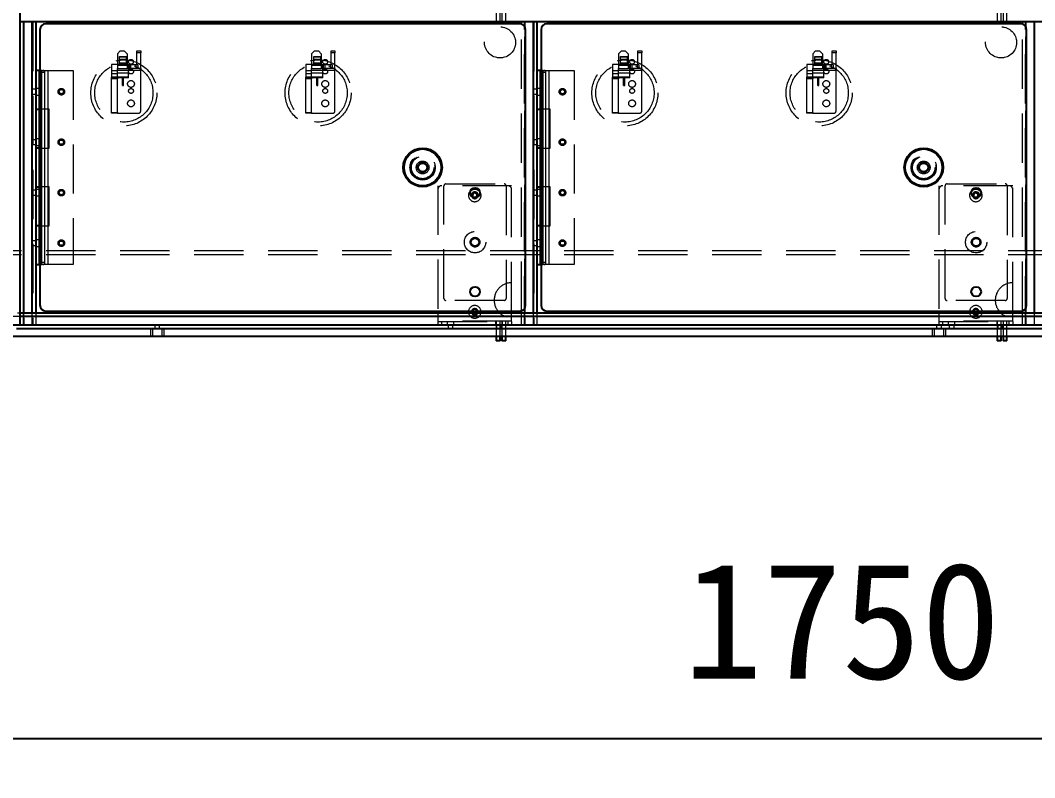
# Model space of a CAD drawing. Header units: millimetres. Extents: x 108 to 5832, y 144 to 4056.
# Drawn here: x 1470 to 1992, y 898 to 1289 of the extents above; entities that cross this region are included whole.
import ezdxf

# ---------------------------------------------------------------- set-up
doc = ezdxf.new("R2010")
doc.units = ezdxf.units.MM
doc.header["$LTSCALE"] = 20
doc.header["$PDSIZE"] = -1
doc.linetypes.add('HIDDEN', pattern=[1.905, 1.27, -0.635])
doc.dimstyles.new('ISO-25', dxfattribs={"dimtxt": 2.5, "dimasz": 2.5, "dimexe": 1.25, "dimexo": 0.625, "dimtad": 1, "dimtxsty": 'Standard', "dimcen": 2.5, "dimadec": 0, "dimazin": 0, "dimtfac": 1, "dimtmove": 0, "dimatfit": 3, "dimfxl": 0, "dimarcsym": 0})

# ---------------------------------------------------------------- blocks, each defined once
blk = doc.blocks.new('*D4')
at = {"color": 3, "lineweight": -2}
for p, q in [((1017.8, 1109.81), (1017.8, 898.44)), ((2767.8, 1105.81), (2767.8, 898.44)), ((2707.8, 918.44), (1077.8, 918.44))]:
    blk.add_line(p, q, dxfattribs=at)
at = {"color": 3}
for points in [[(1077.8, 928.44), (1077.8, 908.44), (1017.8, 918.44)], [(2707.8, 928.44), (2707.8, 908.44), (2767.8, 918.44)]]:
    blk.add_solid(points, dxfattribs=at)
at = {"layer": 'Defpoints', "color": 0}
for p in [(1017.8, 1129.81), (2767.8, 1125.81), (1017.8, 918.44)]:
    blk.add_point(p, dxfattribs=at)
at = {"color": 2, "insert": (1892.8, 978.92), "char_height": 60, "attachment_point": 5}
blk.add_mtext('1750', dxfattribs=at)

msp = doc.modelspace()

# ---------------------------------------------------------------- linework, layer by layer
at = {"color": 7, "linetype": 'Continuous', "lineweight": 25}
for p, q in [((1469.8, 1131.81), (1469.8, 1767.81)), ((2759.8, 1287.81), (1469.8, 1287.81)), ((1477.8, 1287.81), (1477.8, 1262.81)), ((1726.95, 1286.81), (1482.95, 1286.81)), ((1727.8, 1286.69), (1727.8, 1287.81)), ((1735.8, 1287.81), (1735.8, 1262.81)), ((1984.95, 1286.81), (1740.95, 1286.81)), ((1985.8, 1286.69), (1985.8, 1287.81)), ((1479.95, 1283.81), (1479.95, 1141.81)), ((1729.95, 1141.81), (1729.95, 1283.81)), ((1737.95, 1283.81), (1737.95, 1141.81)), ((1987.95, 1141.81), (1987.95, 1283.81)), ((1477.8, 1262.81), (1477.8, 1242.81)), ((1479.95, 1262.81), (1477.8, 1262.81)), ((1735.8, 1262.81), (1735.8, 1242.81)), ((1737.95, 1262.81), (1735.8, 1262.81)), ((1477.8, 1242.81), (1479.95, 1242.81)), ((1477.8, 1242.81), (1477.8, 1222.81)), ((1735.8, 1242.81), (1737.95, 1242.81)), ((1735.8, 1242.81), (1735.8, 1222.81)), ((1477.8, 1222.81), (1477.8, 1202.81)), ((1479.95, 1222.81), (1477.8, 1222.81)), ((1735.8, 1222.81), (1735.8, 1202.81)), ((1737.95, 1222.81), (1735.8, 1222.81)), ((1477.8, 1202.81), (1479.95, 1202.81)), ((1477.8, 1202.81), (1477.8, 1182.81)), ((1735.8, 1202.81), (1737.95, 1202.81)), ((1735.8, 1202.81), (1735.8, 1182.81)), ((1477.8, 1182.81), (1477.8, 1162.81)), ((1479.95, 1182.81), (1477.8, 1182.81)), ((1735.8, 1182.81), (1735.8, 1162.81)), ((1737.95, 1182.81), (1735.8, 1182.81)), ((1477.8, 1162.81), (1479.95, 1162.81)), ((1477.8, 1162.81), (1477.8, 1137.81)), ((1735.8, 1162.81), (1737.95, 1162.81)), ((1735.8, 1162.81), (1735.8, 1137.81)), ((1482.95, 1138.81), (1726.95, 1138.81)), ((1684.8, 1138.81), (1684.8, 1137.81)), ((1705.05, 1138.41), (1704.99, 1138.81)), ((1722.8, 1137.81), (1722.8, 1138.81)), ((1727.8, 1137.81), (1727.8, 1138.94)), ((1740.95, 1138.81), (1984.95, 1138.81)), ((1942.8, 1138.81), (1942.8, 1137.81)), ((1963.05, 1138.41), (1962.99, 1138.81)), ((1980.8, 1137.81), (1980.8, 1138.81)), ((1985.8, 1137.81), (1985.8, 1138.94)), ((2759.1, 1137.81), (1469.8, 1137.81)), ((1467.8, 1129.81), (2765.8, 1129.81)), ((1119.8, 1125.81), (2765.8, 1125.81)), ((1714.8, 1125.81), (1714.8, 1123.41)), ((1716.8, 1123.41), (1714.8, 1123.41)), ((1716.8, 1123.41), (1716.8, 1125.81)), ((1717.8, 1125.81), (1717.8, 1123.41)), ((1719.8, 1123.41), (1717.8, 1123.41)), ((1719.8, 1123.41), (1719.8, 1125.81)), ((1972.8, 1125.81), (1972.8, 1123.41)), ((1974.8, 1123.41), (1972.8, 1123.41)), ((1974.8, 1123.41), (1974.8, 1125.81)), ((1975.8, 1125.81), (1975.8, 1123.41)), ((1977.8, 1123.41), (1975.8, 1123.41)), ((1977.8, 1123.41), (1977.8, 1125.81))]:
    msp.add_line(p, q, dxfattribs=at)
at = {"color": 1, "linetype": 'HIDDEN', "lineweight": 18}
for p, q in [((1714.8, 1295.81), (1714.8, 1287.81)), ((1716.8, 1287.81), (1716.8, 1295.81)), ((1717.8, 1295.81), (1717.8, 1287.81)), ((1719.8, 1287.81), (1719.8, 1295.81)), ((1972.8, 1295.81), (1972.8, 1287.81)), ((1974.8, 1287.81), (1974.8, 1295.81)), ((1975.8, 1295.81), (1975.8, 1287.81)), ((1977.8, 1287.81), (1977.8, 1295.81)), ((1471.4, 1131.41), (1471.4, 1287.81)), ((1471.6, 1287.81), (1471.6, 1131.41)), ((1476, 1131.41), (1476, 1287.81)), ((1476.2, 1287.81), (1476.2, 1131.41)), ((1727.8, 1138.94), (1727.8, 1286.69)), ((1729.4, 1131.41), (1729.4, 1287.81)), ((1729.6, 1287.81), (1729.6, 1131.41)), ((1729.6, 1140.41), (1729.6, 1285.22)), ((1734, 1131.41), (1734, 1287.81)), ((1734.2, 1287.81), (1734.2, 1131.41)), ((1985.8, 1138.94), (1985.8, 1286.69)), ((1987.4, 1131.41), (1987.4, 1287.81)), ((1987.6, 1287.81), (1987.6, 1131.41)), ((1987.6, 1140.41), (1987.6, 1285.22)), ((1992, 1131.41), (1992, 1287.81)), ((1521.3, 1272.81), (1519.8, 1271.31)), ((1519.8, 1271.31), (1519.8, 1263.81)), ((1520.9, 1270.01), (1524.5, 1270.01)), ((1520.9, 1269.72), (1520.9, 1270.01)), ((1520.9, 1269.72), (1524.5, 1269.72)), ((1520.9, 1268.51), (1520.9, 1269.72)), ((1521.3, 1272.81), (1523.3, 1272.81)), ((1524.8, 1271.31), (1523.3, 1272.81)), ((1524.5, 1269.72), (1524.5, 1270.01)), ((1524.5, 1268.51), (1524.5, 1269.72)), ((1524.8, 1271.31), (1524.8, 1263.81)), ((1529.8, 1271.81), (1529.8, 1272.81)), ((1529.8, 1272.81), (1531.8, 1272.81)), ((1531.8, 1271.81), (1529.8, 1271.81)), ((1529.8, 1265.81), (1529.8, 1271.81)), ((1531.8, 1272.81), (1531.8, 1271.81)), ((1531.8, 1263.81), (1531.8, 1271.81)), ((1621.3, 1272.81), (1619.8, 1271.31)), ((1619.8, 1271.31), (1619.8, 1263.81)), ((1620.9, 1270.01), (1624.5, 1270.01)), ((1620.9, 1269.72), (1620.9, 1270.01)), ((1620.9, 1269.72), (1624.5, 1269.72)), ((1620.9, 1268.51), (1620.9, 1269.72)), ((1621.3, 1272.81), (1623.3, 1272.81)), ((1624.8, 1271.31), (1623.3, 1272.81)), ((1624.5, 1269.72), (1624.5, 1270.01)), ((1624.5, 1268.51), (1624.5, 1269.72)), ((1624.8, 1271.31), (1624.8, 1263.81)), ((1629.8, 1271.81), (1629.8, 1272.81)), ((1629.8, 1272.81), (1631.8, 1272.81)), ((1631.8, 1271.81), (1629.8, 1271.81)), ((1629.8, 1265.81), (1629.8, 1271.81)), ((1631.8, 1272.81), (1631.8, 1271.81)), ((1631.8, 1263.81), (1631.8, 1271.81)), ((1779.3, 1272.81), (1777.8, 1271.31)), ((1777.8, 1271.31), (1777.8, 1263.81)), ((1778.9, 1270.01), (1782.5, 1270.01)), ((1778.9, 1269.72), (1778.9, 1270.01)), ((1778.9, 1269.72), (1782.5, 1269.72)), ((1778.9, 1268.51), (1778.9, 1269.72)), ((1779.3, 1272.81), (1781.3, 1272.81)), ((1782.8, 1271.31), (1781.3, 1272.81)), ((1782.5, 1269.72), (1782.5, 1270.01)), ((1782.5, 1268.51), (1782.5, 1269.72)), ((1782.8, 1271.31), (1782.8, 1263.81)), ((1787.8, 1271.81), (1787.8, 1272.81)), ((1787.8, 1272.81), (1789.8, 1272.81)), ((1787.8, 1265.81), (1787.8, 1271.81)), ((1789.8, 1271.81), (1787.8, 1271.81)), ((1789.8, 1272.81), (1789.8, 1271.81)), ((1789.8, 1263.81), (1789.8, 1271.81)), ((1879.3, 1272.81), (1877.8, 1271.31)), ((1877.8, 1271.31), (1877.8, 1263.81)), ((1878.9, 1270.01), (1882.5, 1270.01)), ((1878.9, 1269.72), (1878.9, 1270.01)), ((1878.9, 1269.72), (1882.5, 1269.72)), ((1878.9, 1268.51), (1878.9, 1269.72)), ((1879.3, 1272.81), (1881.3, 1272.81)), ((1882.8, 1271.31), (1881.3, 1272.81)), ((1882.5, 1269.72), (1882.5, 1270.01)), ((1882.5, 1268.51), (1882.5, 1269.72)), ((1882.8, 1271.31), (1882.8, 1263.81)), ((1887.8, 1271.81), (1887.8, 1272.81)), ((1887.8, 1272.81), (1889.8, 1272.81)), ((1887.8, 1265.81), (1887.8, 1271.81)), ((1889.8, 1271.81), (1887.8, 1271.81)), ((1889.8, 1272.81), (1889.8, 1271.81)), ((1889.8, 1263.81), (1889.8, 1271.81)), ((1516.8, 1265.81), (1516.8, 1259.28)), ((1519.8, 1265.81), (1516.8, 1265.81)), ((1524.8, 1265.81), (1519.8, 1265.81)), ((1519.8, 1265.51), (1525.6, 1265.51)), ((1520.9, 1268.51), (1524.5, 1268.51)), ((1520.9, 1268.22), (1520.9, 1268.51)), ((1520.9, 1268.22), (1524.5, 1268.22)), ((1520.9, 1265.75), (1520.9, 1268.22)), ((1524.5, 1266.51), (1520.9, 1266.51)), ((1520.9, 1266.01), (1524.5, 1266.01)), ((1520.9, 1265.75), (1524.5, 1265.75)), ((1520.9, 1265.51), (1520.9, 1265.75)), ((1524.5, 1268.22), (1524.5, 1268.51)), ((1524.5, 1265.75), (1524.5, 1268.22)), ((1524.5, 1265.51), (1524.5, 1265.75)), ((1524.8, 1265.81), (1524.97, 1265.81)), ((1524.97, 1265.81), (1524.97, 1263.81)), ((1524.97, 1265.81), (1529.51, 1265.81)), ((1525.6, 1259.51), (1525.6, 1265.51)), ((1525.8, 1265.81), (1525.8, 1263.81)), ((1526.8, 1263.81), (1526.8, 1265.81)), ((1529.51, 1263.81), (1529.51, 1265.81)), ((1529.51, 1265.81), (1530.34, 1265.81)), ((1530.34, 1265.81), (1530.34, 1263.81)), ((1616.8, 1265.81), (1616.8, 1259.28)), ((1619.8, 1265.81), (1616.8, 1265.81)), ((1624.8, 1265.81), (1619.8, 1265.81)), ((1619.8, 1265.51), (1625.6, 1265.51)), ((1620.9, 1268.22), (1620.9, 1268.51)), ((1620.9, 1268.51), (1624.5, 1268.51)), ((1620.9, 1268.22), (1624.5, 1268.22)), ((1620.9, 1265.75), (1620.9, 1268.22)), ((1624.5, 1266.51), (1620.9, 1266.51)), ((1620.9, 1266.01), (1624.5, 1266.01)), ((1620.9, 1265.75), (1624.5, 1265.75)), ((1620.9, 1265.51), (1620.9, 1265.75)), ((1624.5, 1268.22), (1624.5, 1268.51)), ((1624.5, 1265.75), (1624.5, 1268.22)), ((1624.5, 1265.51), (1624.5, 1265.75)), ((1624.8, 1265.81), (1624.97, 1265.81)), ((1624.97, 1265.81), (1624.97, 1263.81)), ((1624.97, 1265.81), (1629.51, 1265.81)), ((1625.6, 1259.51), (1625.6, 1265.51)), ((1625.8, 1265.81), (1625.8, 1263.81)), ((1626.8, 1263.81), (1626.8, 1265.81)), ((1629.51, 1263.81), (1629.51, 1265.81)), ((1629.51, 1265.81), (1630.34, 1265.81)), ((1630.34, 1265.81), (1630.34, 1263.81)), ((1774.8, 1265.81), (1774.8, 1259.28)), ((1777.8, 1265.81), (1774.8, 1265.81)), ((1782.8, 1265.81), (1777.8, 1265.81)), ((1777.8, 1265.51), (1783.6, 1265.51)), ((1778.9, 1268.22), (1778.9, 1268.51)), ((1778.9, 1268.51), (1782.5, 1268.51)), ((1778.9, 1268.22), (1782.5, 1268.22)), ((1778.9, 1265.75), (1778.9, 1268.22)), ((1782.5, 1266.51), (1778.9, 1266.51)), ((1778.9, 1266.01), (1782.5, 1266.01)), ((1778.9, 1265.75), (1782.5, 1265.75)), ((1778.9, 1265.51), (1778.9, 1265.75)), ((1782.5, 1268.22), (1782.5, 1268.51)), ((1782.5, 1265.75), (1782.5, 1268.22)), ((1782.5, 1265.51), (1782.5, 1265.75)), ((1782.8, 1265.81), (1782.97, 1265.81)), ((1782.97, 1265.81), (1782.97, 1263.81)), ((1782.97, 1265.81), (1787.51, 1265.81)), ((1783.6, 1259.51), (1783.6, 1265.51)), ((1783.8, 1265.81), (1783.8, 1263.81)), ((1784.8, 1263.81), (1784.8, 1265.81)), ((1787.51, 1263.81), (1787.51, 1265.81)), ((1787.51, 1265.81), (1788.34, 1265.81)), ((1788.34, 1265.81), (1788.34, 1263.81)), ((1874.8, 1265.81), (1874.8, 1259.28)), ((1877.8, 1265.81), (1874.8, 1265.81)), ((1882.8, 1265.81), (1877.8, 1265.81)), ((1877.8, 1265.51), (1883.6, 1265.51)), ((1878.9, 1268.51), (1882.5, 1268.51)), ((1878.9, 1268.22), (1878.9, 1268.51)), ((1878.9, 1268.22), (1882.5, 1268.22)), ((1878.9, 1265.75), (1878.9, 1268.22)), ((1882.5, 1266.51), (1878.9, 1266.51)), ((1878.9, 1266.01), (1882.5, 1266.01)), ((1878.9, 1265.75), (1882.5, 1265.75)), ((1878.9, 1265.51), (1878.9, 1265.75)), ((1882.5, 1268.22), (1882.5, 1268.51)), ((1882.5, 1265.75), (1882.5, 1268.22)), ((1882.5, 1265.51), (1882.5, 1265.75)), ((1882.8, 1265.81), (1882.97, 1265.81)), ((1882.97, 1265.81), (1882.97, 1263.81)), ((1882.97, 1265.81), (1887.51, 1265.81)), ((1883.6, 1259.51), (1883.6, 1265.51)), ((1883.8, 1265.81), (1883.8, 1263.81)), ((1884.8, 1263.81), (1884.8, 1265.81)), ((1887.51, 1263.81), (1887.51, 1265.81)), ((1887.51, 1265.81), (1888.34, 1265.81)), ((1888.34, 1265.81), (1888.34, 1263.81)), ((1479.3, 1262.81), (1479.3, 1242.81)), ((1479.45, 1262.81), (1479.45, 1242.81)), ((1479.45, 1261.81), (1482.45, 1261.81)), ((1479.45, 1261.81), (1479.45, 1163.81)), ((1480.95, 1262.81), (1479.95, 1262.81)), ((1480.95, 1242.81), (1480.95, 1262.81)), ((1480.95, 1262.81), (1496.95, 1262.81)), ((1482.45, 1242.81), (1482.45, 1262.81)), ((1482.45, 1163.81), (1482.45, 1261.81)), ((1484.1, 1242.81), (1484.1, 1262.81)), ((1496.95, 1262.81), (1496.95, 1162.81)), ((1516.8, 1262.81), (1519.8, 1262.81)), ((1519.8, 1261.11), (1516.8, 1261.11)), ((1516.8, 1259.51), (1519.8, 1259.51)), ((1516.8, 1259.28), (1519.8, 1259.28)), ((1516.8, 1258.51), (1516.8, 1259.28)), ((1519.8, 1263.81), (1524.8, 1263.81)), ((1519.8, 1259.28), (1519.8, 1263.81)), ((1531.8, 1262.81), (1519.8, 1262.81)), ((1525.6, 1261.36), (1519.8, 1261.36)), ((1519.8, 1259.51), (1525.6, 1259.51)), ((1519.8, 1259.28), (1519.8, 1258.51)), ((1519.8, 1259.26), (1525.6, 1259.26)), ((1525.6, 1259.01), (1519.8, 1259.01)), ((1522.4, 1255.01), (1522.4, 1259.51)), ((1523, 1255.01), (1523, 1259.51)), ((1524.97, 1263.81), (1524.8, 1263.81)), ((1529.51, 1263.81), (1524.97, 1263.81)), ((1525.6, 1259.01), (1525.6, 1259.51)), ((1530.34, 1263.81), (1529.51, 1263.81)), ((1531.8, 1263.81), (1530.34, 1263.81)), ((1531.8, 1263.81), (1531.8, 1262.81)), ((1531.8, 1241.81), (1531.8, 1262.81)), ((1616.8, 1262.81), (1619.8, 1262.81)), ((1619.8, 1261.11), (1616.8, 1261.11)), ((1616.8, 1259.51), (1619.8, 1259.51)), ((1616.8, 1259.28), (1619.8, 1259.28)), ((1616.8, 1258.51), (1616.8, 1259.28)), ((1619.8, 1263.81), (1624.8, 1263.81)), ((1619.8, 1259.28), (1619.8, 1263.81)), ((1631.8, 1262.81), (1619.8, 1262.81)), ((1625.6, 1261.36), (1619.8, 1261.36)), ((1619.8, 1259.51), (1625.6, 1259.51)), ((1619.8, 1259.28), (1619.8, 1258.51)), ((1619.8, 1259.26), (1625.6, 1259.26)), ((1625.6, 1259.01), (1619.8, 1259.01)), ((1622.4, 1255.01), (1622.4, 1259.51)), ((1623, 1255.01), (1623, 1259.51)), ((1624.97, 1263.81), (1624.8, 1263.81)), ((1629.51, 1263.81), (1624.97, 1263.81)), ((1625.6, 1259.01), (1625.6, 1259.51)), ((1630.34, 1263.81), (1629.51, 1263.81)), ((1631.8, 1263.81), (1630.34, 1263.81)), ((1631.8, 1263.81), (1631.8, 1262.81)), ((1631.8, 1241.81), (1631.8, 1262.81)), ((1737.3, 1262.81), (1737.3, 1242.81)), ((1737.45, 1262.81), (1737.45, 1242.81)), ((1737.45, 1261.81), (1740.45, 1261.81)), ((1737.45, 1261.81), (1737.45, 1163.81)), ((1738.95, 1262.81), (1737.95, 1262.81)), ((1738.95, 1242.81), (1738.95, 1262.81)), ((1738.95, 1262.81), (1754.95, 1262.81)), ((1740.45, 1242.81), (1740.45, 1262.81)), ((1740.45, 1163.81), (1740.45, 1261.81)), ((1742.1, 1242.81), (1742.1, 1262.81)), ((1754.95, 1262.81), (1754.95, 1162.81)), ((1774.8, 1262.81), (1777.8, 1262.81)), ((1777.8, 1261.11), (1774.8, 1261.11)), ((1774.8, 1259.51), (1777.8, 1259.51)), ((1774.8, 1259.28), (1777.8, 1259.28)), ((1774.8, 1258.51), (1774.8, 1259.28)), ((1777.8, 1263.81), (1782.8, 1263.81)), ((1777.8, 1259.28), (1777.8, 1263.81)), ((1789.8, 1262.81), (1777.8, 1262.81)), ((1783.6, 1261.36), (1777.8, 1261.36)), ((1777.8, 1259.51), (1783.6, 1259.51)), ((1777.8, 1259.28), (1777.8, 1258.51)), ((1777.8, 1259.26), (1783.6, 1259.26)), ((1783.6, 1259.01), (1777.8, 1259.01)), ((1780.4, 1255.01), (1780.4, 1259.51)), ((1781, 1255.01), (1781, 1259.51)), ((1782.97, 1263.81), (1782.8, 1263.81)), ((1787.51, 1263.81), (1782.97, 1263.81)), ((1783.6, 1259.01), (1783.6, 1259.51)), ((1788.34, 1263.81), (1787.51, 1263.81)), ((1789.8, 1263.81), (1788.34, 1263.81)), ((1789.8, 1263.81), (1789.8, 1262.81)), ((1789.8, 1241.81), (1789.8, 1262.81)), ((1874.8, 1262.81), (1877.8, 1262.81)), ((1877.8, 1261.11), (1874.8, 1261.11)), ((1874.8, 1259.51), (1877.8, 1259.51)), ((1874.8, 1259.28), (1877.8, 1259.28)), ((1874.8, 1258.51), (1874.8, 1259.28)), ((1877.8, 1263.81), (1882.8, 1263.81)), ((1877.8, 1259.28), (1877.8, 1263.81)), ((1889.8, 1262.81), (1877.8, 1262.81)), ((1883.6, 1261.36), (1877.8, 1261.36)), ((1877.8, 1259.51), (1883.6, 1259.51)), ((1877.8, 1259.28), (1877.8, 1258.51)), ((1877.8, 1259.26), (1883.6, 1259.26)), ((1883.6, 1259.01), (1877.8, 1259.01)), ((1880.4, 1255.01), (1880.4, 1259.51)), ((1881, 1255.01), (1881, 1259.51)), ((1882.97, 1263.81), (1882.8, 1263.81)), ((1887.51, 1263.81), (1882.97, 1263.81)), ((1883.6, 1259.01), (1883.6, 1259.51)), ((1888.34, 1263.81), (1887.51, 1263.81)), ((1889.8, 1263.81), (1888.34, 1263.81)), ((1889.8, 1263.81), (1889.8, 1262.81)), ((1889.8, 1241.81), (1889.8, 1262.81)), ((1519.8, 1258.51), (1516.8, 1258.51)), ((1516.8, 1241.05), (1516.8, 1258.51)), ((1519.8, 1241.05), (1519.8, 1258.51)), ((1522.4, 1255.01), (1523, 1255.01)), ((1619.8, 1258.51), (1616.8, 1258.51)), ((1616.8, 1241.05), (1616.8, 1258.51)), ((1619.8, 1241.05), (1619.8, 1258.51)), ((1622.4, 1255.01), (1623, 1255.01)), ((1777.8, 1258.51), (1774.8, 1258.51)), ((1774.8, 1241.05), (1774.8, 1258.51)), ((1777.8, 1241.05), (1777.8, 1258.51)), ((1780.4, 1255.01), (1781, 1255.01)), ((1877.8, 1258.51), (1874.8, 1258.51)), ((1874.8, 1241.05), (1874.8, 1258.51)), ((1877.8, 1241.05), (1877.8, 1258.51)), ((1880.4, 1255.01), (1881, 1255.01)), ((1477.8, 1253.06), (1476.2, 1253.06)), ((1476.2, 1250.56), (1477.8, 1250.56)), ((1479.3, 1253.51), (1477.8, 1253.51)), ((1477.8, 1250.11), (1479.3, 1250.11)), ((1735.8, 1253.06), (1734.2, 1253.06)), ((1734.2, 1250.56), (1735.8, 1250.56)), ((1737.3, 1253.51), (1735.8, 1253.51)), ((1735.8, 1250.11), (1737.3, 1250.11)), ((1479.3, 1242.81), (1479.3, 1222.81)), ((1479.45, 1242.81), (1479.45, 1222.81)), ((1479.95, 1242.81), (1480.95, 1242.81)), ((1484.6, 1242.81), (1480.95, 1242.81)), ((1480.95, 1222.81), (1480.95, 1242.81)), ((1482.45, 1222.81), (1482.45, 1242.81)), ((1484.1, 1222.81), (1484.1, 1242.81)), ((1484.6, 1222.81), (1484.6, 1242.81)), ((1516.8, 1241.05), (1519.8, 1241.05)), ((1516.8, 1240.81), (1516.8, 1241.05)), ((1519.8, 1240.81), (1516.8, 1240.81)), ((1519.8, 1241.05), (1519.8, 1240.81)), ((1519.8, 1240.81), (1530.8, 1240.81)), ((1616.8, 1241.05), (1619.8, 1241.05)), ((1616.8, 1240.81), (1616.8, 1241.05)), ((1619.8, 1240.81), (1616.8, 1240.81)), ((1619.8, 1241.05), (1619.8, 1240.81)), ((1619.8, 1240.81), (1630.8, 1240.81)), ((1737.3, 1242.81), (1737.3, 1222.81)), ((1737.45, 1242.81), (1737.45, 1222.81)), ((1737.95, 1242.81), (1738.95, 1242.81)), ((1742.6, 1242.81), (1738.95, 1242.81)), ((1738.95, 1222.81), (1738.95, 1242.81)), ((1740.45, 1222.81), (1740.45, 1242.81)), ((1742.1, 1222.81), (1742.1, 1242.81)), ((1742.6, 1222.81), (1742.6, 1242.81)), ((1774.8, 1241.05), (1777.8, 1241.05)), ((1774.8, 1240.81), (1774.8, 1241.05)), ((1777.8, 1240.81), (1774.8, 1240.81)), ((1777.8, 1241.05), (1777.8, 1240.81)), ((1777.8, 1240.81), (1788.8, 1240.81)), ((1874.8, 1241.05), (1877.8, 1241.05)), ((1874.8, 1240.81), (1874.8, 1241.05)), ((1877.8, 1240.81), (1874.8, 1240.81)), ((1877.8, 1241.05), (1877.8, 1240.81)), ((1877.8, 1240.81), (1888.8, 1240.81)), ((1479.3, 1227.51), (1477.8, 1227.51)), ((1737.3, 1227.51), (1735.8, 1227.51)), ((1477.8, 1227.06), (1476.2, 1227.06)), ((1476.2, 1224.56), (1477.8, 1224.56)), ((1477.8, 1224.11), (1479.3, 1224.11)), ((1479.3, 1222.81), (1479.3, 1202.81)), ((1479.45, 1222.81), (1479.45, 1202.81)), ((1480.95, 1222.81), (1479.95, 1222.81)), ((1480.95, 1202.81), (1480.95, 1222.81)), ((1480.95, 1222.81), (1484.6, 1222.81)), ((1482.45, 1202.81), (1482.45, 1222.81)), ((1484.1, 1202.81), (1484.1, 1222.81)), ((1735.8, 1227.06), (1734.2, 1227.06)), ((1734.2, 1224.56), (1735.8, 1224.56)), ((1735.8, 1224.11), (1737.3, 1224.11)), ((1737.3, 1222.81), (1737.3, 1202.81)), ((1737.45, 1222.81), (1737.45, 1202.81)), ((1738.95, 1222.81), (1737.95, 1222.81)), ((1738.95, 1202.81), (1738.95, 1222.81)), ((1738.95, 1222.81), (1742.6, 1222.81)), ((1740.45, 1202.81), (1740.45, 1222.81)), ((1742.1, 1202.81), (1742.1, 1222.81)), ((1479.3, 1201.51), (1477.8, 1201.51)), ((1479.3, 1202.81), (1479.3, 1182.81)), ((1479.45, 1202.81), (1479.45, 1182.81)), ((1479.95, 1202.81), (1480.95, 1202.81)), ((1484.6, 1202.81), (1480.95, 1202.81)), ((1480.95, 1182.81), (1480.95, 1202.81)), ((1482.45, 1182.81), (1482.45, 1202.81)), ((1484.1, 1182.81), (1484.1, 1202.81)), ((1484.6, 1182.81), (1484.6, 1202.81)), ((1684.8, 1203.41), (1684.8, 1138.81)), ((1722.8, 1203.41), (1684.8, 1203.41)), ((1687.95, 1145.31), (1687.95, 1203.31)), ((1688.95, 1204.31), (1718.95, 1204.31)), ((1719.95, 1203.31), (1719.95, 1145.31)), ((1722.8, 1138.81), (1722.8, 1203.41)), ((1737.3, 1201.51), (1735.8, 1201.51)), ((1737.3, 1202.81), (1737.3, 1182.81)), ((1737.45, 1202.81), (1737.45, 1182.81)), ((1737.95, 1202.81), (1738.95, 1202.81)), ((1742.6, 1202.81), (1738.95, 1202.81)), ((1738.95, 1182.81), (1738.95, 1202.81)), ((1740.45, 1182.81), (1740.45, 1202.81)), ((1742.1, 1182.81), (1742.1, 1202.81)), ((1742.6, 1182.81), (1742.6, 1202.81)), ((1942.8, 1203.41), (1942.8, 1138.81)), ((1980.8, 1203.41), (1942.8, 1203.41)), ((1945.95, 1145.31), (1945.95, 1203.31)), ((1946.95, 1204.31), (1976.95, 1204.31)), ((1977.95, 1203.31), (1977.95, 1145.31)), ((1980.8, 1138.81), (1980.8, 1203.41)), ((1477.8, 1201.06), (1476.2, 1201.06)), ((1476.2, 1198.56), (1477.8, 1198.56)), ((1477.8, 1198.11), (1479.3, 1198.11)), ((1735.8, 1201.06), (1734.2, 1201.06)), ((1734.2, 1198.56), (1735.8, 1198.56)), ((1735.8, 1198.11), (1737.3, 1198.11)), ((1479.3, 1182.81), (1479.3, 1162.81)), ((1479.45, 1182.81), (1479.45, 1162.81)), ((1480.95, 1182.81), (1479.95, 1182.81)), ((1480.95, 1162.81), (1480.95, 1182.81)), ((1480.95, 1182.81), (1484.6, 1182.81)), ((1482.45, 1162.81), (1482.45, 1182.81)), ((1484.1, 1162.81), (1484.1, 1182.81)), ((1737.3, 1182.81), (1737.3, 1162.81)), ((1737.45, 1182.81), (1737.45, 1162.81)), ((1738.95, 1182.81), (1737.95, 1182.81)), ((1738.95, 1162.81), (1738.95, 1182.81)), ((1738.95, 1182.81), (1742.6, 1182.81)), ((1740.45, 1162.81), (1740.45, 1182.81)), ((1742.1, 1162.81), (1742.1, 1182.81)), ((1479.3, 1175.51), (1477.8, 1175.51)), ((1737.3, 1175.51), (1735.8, 1175.51)), ((1477.8, 1175.06), (1476.2, 1175.06)), ((1476.2, 1172.56), (1477.8, 1172.56)), ((1477.8, 1172.11), (1479.3, 1172.11)), ((1735.8, 1175.06), (1734.2, 1175.06)), ((1734.2, 1172.56), (1735.8, 1172.56)), ((1735.8, 1172.11), (1737.3, 1172.11)), ((2727.8, 1169.81), (1057.8, 1169.81)), ((2727.8, 1167.81), (1057.8, 1167.81)), ((1482.45, 1163.81), (1479.45, 1163.81)), ((1479.95, 1162.81), (1480.95, 1162.81)), ((1496.95, 1162.81), (1480.95, 1162.81)), ((1740.45, 1163.81), (1737.45, 1163.81)), ((1737.95, 1162.81), (1738.95, 1162.81)), ((1754.95, 1162.81), (1738.95, 1162.81)), ((1718.95, 1144.31), (1688.95, 1144.31)), ((1976.95, 1144.31), (1946.95, 1144.31)), ((1126.51, 1136.21), (2759.1, 1136.21)), ((2759.1, 1136.01), (1126.51, 1136.01)), ((1469.8, 1136.01), (1126.51, 1136.01)), ((1469.8, 1137.81), (1468.4, 1137.81)), ((1471.6, 1131.41), (1471.6, 1137.81)), ((1476, 1131.41), (1476, 1137.81)), ((1477.8, 1137.81), (1477.8, 1131.41)), ((1684.8, 1137.81), (1684.8, 1133.41)), ((1722.8, 1133.61), (1684.8, 1133.61)), ((1684.8, 1133.41), (1722.8, 1133.41)), ((1684.8, 1133.41), (1684.8, 1131.41)), ((1686.8, 1131.41), (1686.8, 1133.41)), ((1689.55, 1133.41), (1689.55, 1131.41)), ((1693.05, 1131.41), (1693.05, 1133.41)), ((1714.55, 1133.41), (1714.55, 1131.41)), ((1714.8, 1133.41), (1714.8, 1125.81)), ((1716.8, 1125.81), (1716.8, 1133.41)), ((1717.8, 1133.41), (1717.8, 1125.81)), ((1718.05, 1131.41), (1718.05, 1133.41)), ((1719.8, 1125.81), (1719.8, 1133.41)), ((1720.8, 1133.41), (1720.8, 1131.41)), ((1722.8, 1133.41), (1722.8, 1137.81)), ((1722.8, 1133.41), (1722.8, 1131.41)), ((1727.8, 1131.41), (1727.8, 1137.81)), ((1729.6, 1131.41), (1729.6, 1137.81)), ((1734, 1131.41), (1734, 1137.81)), ((1735.8, 1137.81), (1735.8, 1131.41)), ((1942.8, 1137.81), (1942.8, 1133.41)), ((1980.8, 1133.61), (1942.8, 1133.61)), ((1942.8, 1133.41), (1980.8, 1133.41)), ((1942.8, 1133.41), (1942.8, 1131.41)), ((1944.8, 1131.41), (1944.8, 1133.41)), ((1947.55, 1133.41), (1947.55, 1131.41)), ((1951.05, 1131.41), (1951.05, 1133.41)), ((1972.55, 1133.41), (1972.55, 1131.41)), ((1972.8, 1133.41), (1972.8, 1125.81)), ((1974.8, 1125.81), (1974.8, 1133.41)), ((1975.8, 1133.41), (1975.8, 1125.81)), ((1976.05, 1131.41), (1976.05, 1133.41)), ((1977.8, 1125.81), (1977.8, 1133.41)), ((1978.8, 1133.41), (1978.8, 1131.41)), ((1980.8, 1133.41), (1980.8, 1137.81)), ((1980.8, 1133.41), (1980.8, 1131.41)), ((1985.8, 1131.41), (1985.8, 1137.81)), ((1987.6, 1131.41), (1987.6, 1137.81)), ((1992, 1131.41), (1992, 1137.81)), ((2727.8, 1131.81), (1057.8, 1131.81)), ((2766, 1131.61), (1119.6, 1131.61)), ((2765.5, 1131.41), (1120.11, 1131.41)), ((1120.31, 1131.61), (2765.3, 1131.61)), ((1469.8, 1131.41), (1469.8, 1131.81)), ((1536.8, 1129.81), (1536.8, 1125.81)), ((1537.8, 1129.81), (1537.8, 1125.81)), ((1539.05, 1131.41), (1539.05, 1129.81)), ((1541.55, 1129.81), (1541.55, 1131.41)), ((1542.8, 1125.81), (1542.8, 1129.81)), ((1543.8, 1125.81), (1543.8, 1129.81)), ((1690.05, 1131.41), (1690.05, 1129.81)), ((1692.55, 1129.81), (1692.55, 1131.41)), ((1715.05, 1131.41), (1715.05, 1129.81)), ((1717.55, 1129.81), (1717.55, 1131.41)), ((1939.3, 1129.81), (1939.3, 1125.81)), ((1940.3, 1129.81), (1940.3, 1125.81)), ((1941.55, 1131.41), (1941.55, 1129.81)), ((1944.05, 1129.81), (1944.05, 1131.41)), ((1945.3, 1125.81), (1945.3, 1129.81)), ((1946.3, 1125.81), (1946.3, 1129.81)), ((1948.05, 1131.41), (1948.05, 1129.81)), ((1950.55, 1129.81), (1950.55, 1131.41)), ((1973.05, 1131.41), (1973.05, 1129.81)), ((1975.55, 1129.81), (1975.55, 1131.41))]:
    msp.add_line(p, q, dxfattribs=at)
at = {"color": 8, "linetype": 'Continuous', "lineweight": 25}
for p, q in [((1471.6, 1137.81), (1471.6, 1287.81)), ((1476, 1137.81), (1476, 1287.81)), ((1729.6, 1285.22), (1729.6, 1287.81)), ((1734, 1137.81), (1734, 1287.81)), ((1987.6, 1285.22), (1987.6, 1287.81)), ((1992, 1137.81), (1992, 1287.81)), ((1729.6, 1137.81), (1729.6, 1140.41)), ((1987.6, 1137.81), (1987.6, 1140.41)), ((2759.1, 1136.01), (1469.8, 1136.01)), ((2765.3, 1131.61), (1469.79, 1131.61))]:
    msp.add_line(p, q, dxfattribs=at)
at = {"color": 7, "linetype": 'Continuous', "lineweight": 25, "flags": 128}
for points in [[(1700.58, 1138.81), (1700.56, 1138.68), (1700.61, 1137.81)], [(1702.15, 1138.81), (1702.1, 1138.41), (1702.21, 1137.81)], [(1705.39, 1137.81), (1705.5, 1138.41), (1705.45, 1138.81)], [(1707, 1137.81), (1707.04, 1138.68), (1707.03, 1138.81)], [(1958.58, 1138.81), (1958.56, 1138.68), (1958.61, 1137.81)], [(1960.15, 1138.81), (1960.1, 1138.41), (1960.21, 1137.81)], [(1963.39, 1137.81), (1963.5, 1138.41), (1963.45, 1138.81)], [(1965, 1137.81), (1965.04, 1138.68), (1965.03, 1138.81)], [(1704.9, 1137.81), (1704.96, 1137.94), (1705.05, 1138.41)], [(1962.9, 1137.81), (1962.96, 1137.94), (1963.05, 1138.41)]]:
    msp.add_lwpolyline(points, dxfattribs=at)
at = {"color": 1, "linetype": 'HIDDEN', "lineweight": 18}
for centre, radius in [((1716.8, 1277.21), 8), ((1974.8, 1277.21), 8), ((1523.13, 1251.19), 17), ((1523.13, 1251.19), 15), ((1526.8, 1267.21), 1.25), ((1623.13, 1251.19), 17), ((1623.13, 1251.19), 15), ((1626.8, 1267.21), 1.25), ((1781.13, 1251.19), 17), ((1781.13, 1251.19), 15), ((1784.8, 1267.21), 1.25), ((1881.13, 1251.19), 17), ((1881.13, 1251.19), 15), ((1884.8, 1267.21), 1.25), ((1526.8, 1262.21), 1.25), ((1626.8, 1262.21), 1.25), ((1784.8, 1262.21), 1.25), ((1884.8, 1262.21), 1.25), ((1526.8, 1255.81), 1.75), ((1626.8, 1255.81), 1.75), ((1784.8, 1255.81), 1.75), ((1884.8, 1255.81), 1.75), ((1490.95, 1251.81), 1.7), ((1526.8, 1252.21), 1.25), ((1626.8, 1252.21), 1.25), ((1748.95, 1251.81), 1.7), ((1784.8, 1252.21), 1.25), ((1884.8, 1252.21), 1.25), ((1526.8, 1245.81), 1.75), ((1626.8, 1245.81), 1.75), ((1784.8, 1245.81), 1.75), ((1884.8, 1245.81), 1.75), ((1490.95, 1225.81), 1.7), ((1748.95, 1225.81), 1.7), ((1676.95, 1212.81), 6.5), ((1676.95, 1212.81), 6.25), ((1676.95, 1212.81), 6), ((1676.95, 1212.81), 5.79), ((1676.95, 1212.81), 5.79), ((1934.95, 1212.81), 6.5), ((1934.95, 1212.81), 6.25), ((1934.95, 1212.81), 6), ((1934.95, 1212.81), 5.79), ((1934.95, 1212.81), 5.79), ((1676.95, 1212.81), 3.29), ((1676.95, 1212.81), 2.6), ((1676.95, 1212.81), 2.1), ((1934.95, 1212.81), 3.29), ((1934.95, 1212.81), 2.6), ((1934.95, 1212.81), 2.1), ((1490.95, 1199.81), 1.7), ((1748.95, 1199.81), 1.7), ((1490.95, 1173.81), 1.7), ((1703.95, 1174.31), 5.5), ((1703.95, 1174.31), 2.5), ((1748.95, 1173.81), 1.7), ((1961.95, 1174.31), 5.5), ((1961.95, 1174.31), 2.5)]:
    msp.add_circle(centre, radius, dxfattribs=at)
at = {"color": 7, "linetype": 'Continuous', "lineweight": 25}
for centre, radius in [((1490.95, 1251.81), 1.25), ((1748.95, 1251.81), 1.25), ((1490.95, 1225.81), 1.25), ((1676.95, 1212.81), 10), ((1676.95, 1212.81), 9.5), ((1748.95, 1225.81), 1.25), ((1934.95, 1212.81), 10), ((1934.95, 1212.81), 9.5), ((1703.95, 1199.81), 2.5), ((1961.95, 1199.81), 2.5), ((1490.95, 1199.81), 1.25), ((1748.95, 1199.81), 1.25), ((1703.95, 1174.31), 2.1), ((1961.95, 1174.31), 2.1), ((1490.95, 1173.81), 1.25), ((1748.95, 1173.81), 1.25), ((1703.95, 1148.81), 2.5), ((1961.95, 1148.81), 2.5)]:
    msp.add_circle(centre, radius, dxfattribs=at)
for centre, radius, start, end in [((1482.95, 1283.81), 3, 90, 180), ((1726.95, 1283.81), 3, 0, 90), ((1740.95, 1283.81), 3, 90, 180), ((1984.95, 1283.81), 3, 0, 90), ((1703.8, 1198.41), 3.25, 37.3434, 130.4256), ((1961.8, 1198.41), 3.25, 37.3424, 130.4266), ((1703.8, 1198.41), 1.7, 337.1597, 190.6093), ((1703.8, 1198.41), 1.25, 0, 224.1002), ((1703.8, 1198.41), 1.25, 303.6688, 0), ((1961.8, 1198.41), 1.7, 337.1624, 190.6066), ((1961.8, 1198.41), 1.25, 0, 224.1099), ((1961.8, 1198.41), 1.25, 303.6591, 0), ((1482.95, 1141.81), 3, 180, 270), ((1703.8, 1138.41), 1.25, 161.3371, 208.6854), ((1726.95, 1141.81), 3, 270, 0), ((1740.95, 1141.81), 3, 180, 270), ((1961.8, 1138.41), 1.25, 161.3371, 208.6854), ((1984.95, 1141.81), 3, 270, 0)]:
    msp.add_arc(centre, radius, start, end, dxfattribs=at)
at = {"color": 1, "linetype": 'HIDDEN', "lineweight": 18}
for centre, radius, start, end in [((1480.45, 1261.81), 1, 90, 180), ((1481.45, 1261.81), 1, 0, 90), ((1738.45, 1261.81), 1, 90, 180), ((1739.45, 1261.81), 1, 0, 90), ((1530.8, 1241.81), 1, 270, 0), ((1630.8, 1241.81), 1, 270, 0), ((1788.8, 1241.81), 1, 270, 0), ((1888.8, 1241.81), 1, 270, 0), ((1686.8, 1201.41), 2, 90, 180), ((1688.95, 1203.31), 1, 90, 180), ((1718.95, 1203.31), 1, 0, 90), ((1720.8, 1201.41), 2, 0, 90), ((1944.8, 1201.41), 2, 90, 180), ((1946.95, 1203.31), 1, 90, 180), ((1976.95, 1203.31), 1, 0, 90), ((1978.8, 1201.41), 2, 0, 90), ((1703.8, 1198.41), 3.25, 130.4256, 270), ((1703.8, 1198.41), 1.7, 190.6093, 270), ((1703.8, 1198.41), 1.25, 224.1002, 303.6688), ((1703.8, 1198.41), 3.25, 270, 37.3434), ((1703.8, 1198.41), 1.7, 270, 337.1597), ((1961.8, 1198.41), 3.25, 130.4266, 270), ((1961.8, 1198.41), 1.7, 190.6066, 270), ((1961.8, 1198.41), 1.25, 224.1099, 303.6591), ((1961.8, 1198.41), 3.25, 270, 37.3424), ((1961.8, 1198.41), 1.7, 270, 337.1624), ((1480.45, 1163.81), 1, 180, 270), ((1481.45, 1163.81), 1, 270, 0), ((1738.45, 1163.81), 1, 180, 270), ((1739.45, 1163.81), 1, 270, 0), ((1722.8, 1144.41), 9, 90, 270), ((1980.8, 1144.41), 9, 90, 270), ((1688.95, 1145.31), 1, 180, 270), ((1718.95, 1145.31), 1, 270, 0), ((1946.95, 1145.31), 1, 180, 270), ((1976.95, 1145.31), 1, 270, 0), ((1703.8, 1138.41), 3.25, 7.0697, 172.9303), ((1703.8, 1138.41), 1.7, 13.609, 166.391), ((1703.8, 1138.41), 1.25, 18.6629, 161.3371), ((1961.8, 1138.41), 3.25, 7.0697, 172.9303), ((1961.8, 1138.41), 1.7, 13.609, 166.391), ((1961.8, 1138.41), 1.25, 18.6629, 161.3371), ((1703.8, 1138.41), 3.25, 190.6387, 270), ((1703.8, 1138.41), 1.7, 200.6673, 270), ((1703.8, 1138.41), 1.25, 208.6854, 331.3146), ((1703.8, 1138.41), 3.25, 270, 349.3613), ((1703.8, 1138.41), 1.7, 270, 339.3327), ((1961.8, 1138.41), 3.25, 190.6387, 270), ((1961.8, 1138.41), 1.7, 200.6673, 270), ((1961.8, 1138.41), 1.25, 208.6854, 331.3146), ((1961.8, 1138.41), 3.25, 270, 349.3613), ((1961.8, 1138.41), 1.7, 270, 339.3327)]:
    msp.add_arc(centre, radius, start, end, dxfattribs=at)

# ---------------------------------------------------------------- dimensions: what is measured, and where the dimension line sits
dim = msp.add_linear_dim(base=(1017.8, 918.44), p1=(2767.8, 1125.81), p2=(1017.8, 1129.81), dimstyle='ISO-25', override={"dimtxt": 60, "dimasz": 60, "dimexe": 20, "dimexo": 20, "dimgap": 30.48, "dimdec": 0, "dimzin": 0, "dimclrd": 3, "dimclre": 3, "dimclrt": 2, "dimadec": 1, "dimtdec": 0, "dimtzin": 0})
dim.commit()
dim.dimension.update_dxf_attribs({"geometry": '*D4', "text_midpoint": (1892.8, 978.92)})

doc.saveas('drawing.dxf')
